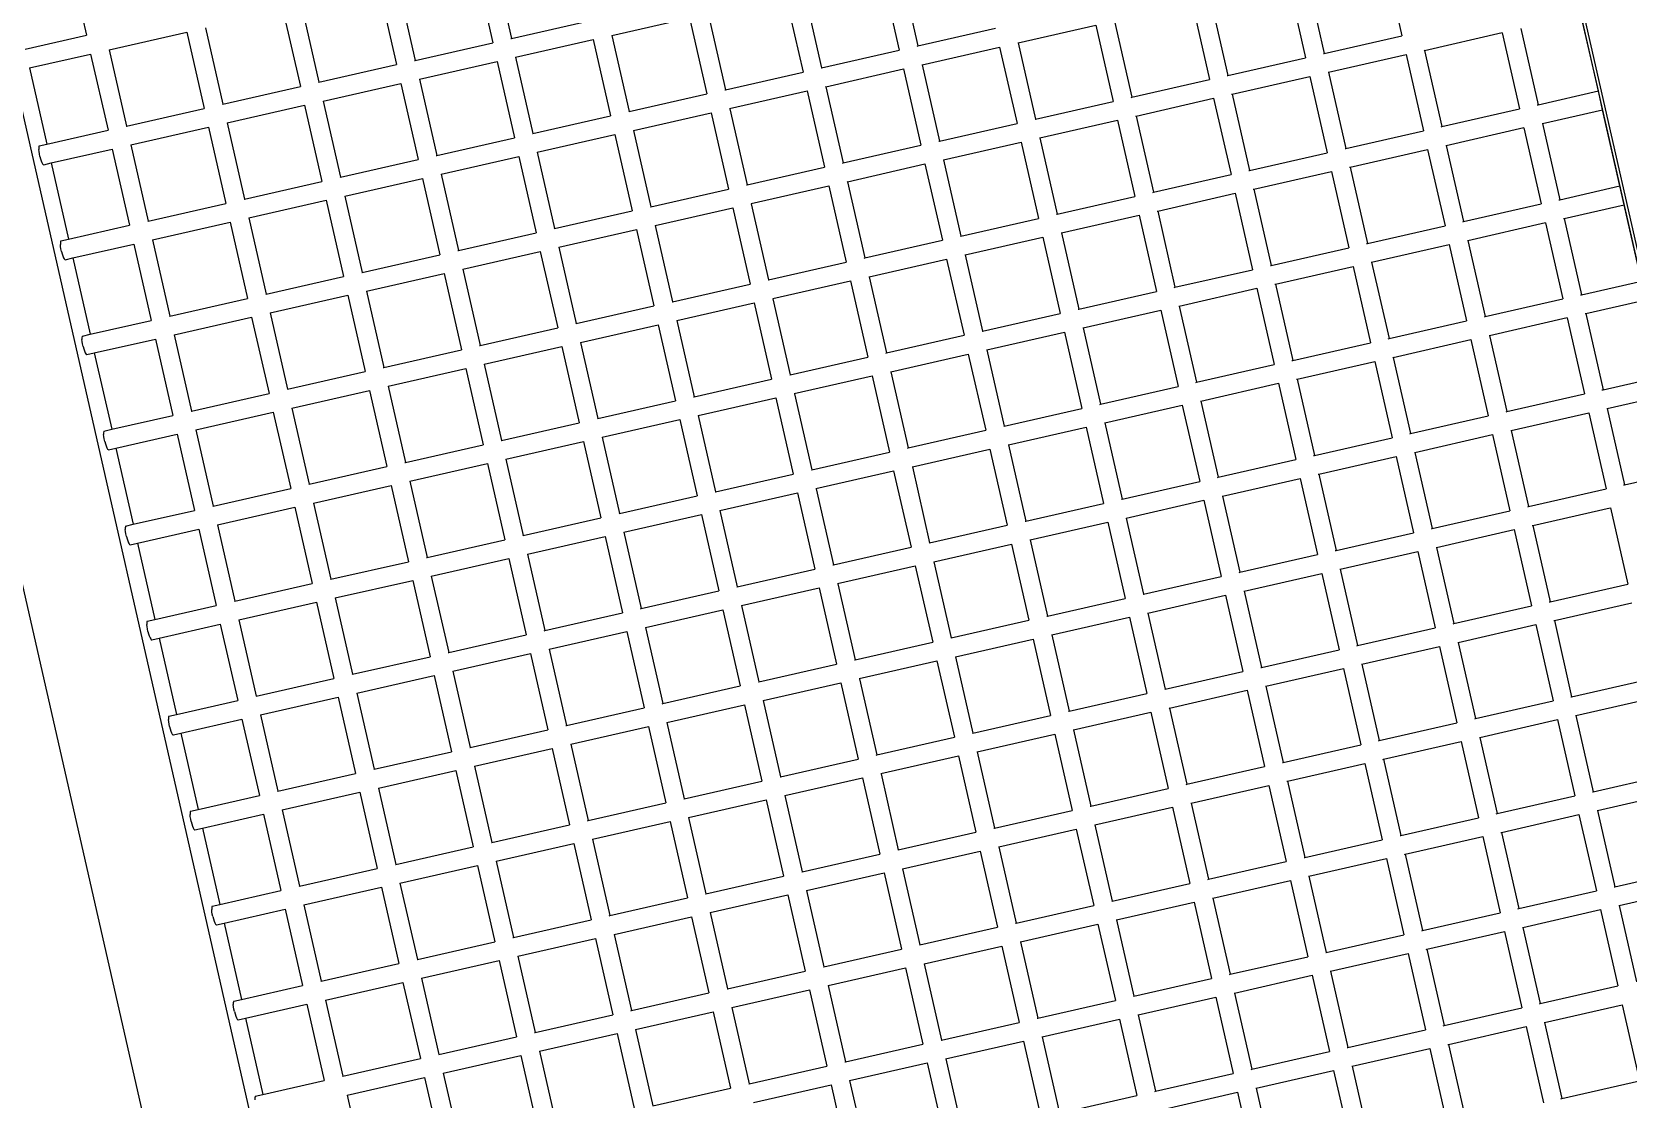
# Model space of a CAD drawing. Header units: inches. Extents: x -1841 to -80, y -100 to 1021.
# Drawn here: x -657.679 to -656.95, y 501.093 to 501.58 of the extents above; entities that cross this region are included whole.
import ezdxf

# ---------------------------------------------------------------- set-up
doc = ezdxf.new("R2010")
doc.units = ezdxf.units.IN
doc.header["$MEASUREMENT"] = 0
doc.layers.add('Edges', color=7, linetype='Continuous')

# ---------------------------------------------------------------- blocks, each defined once
blk = doc.blocks.new('infrared patio heater fr')
at = {"layer": 'Edges'}
for p, q in [((-40, 6.998), (40, 6.998)), ((38, 6.971), (-38, 6.971)), ((-11.767, 6.971), (-12.581, 6.971)), ((-11.767, 6.329), (-11.767, 6.971)), ((-11.567, 6.971), (-11.767, 6.971)), ((-11.566, 6.329), (-11.567, 6.971)), ((-10.754, 6.971), (-11.567, 6.971)), ((-10.754, 6.329), (-10.754, 6.971)), ((-10.554, 6.971), (-10.754, 6.971)), ((-10.553, 6.329), (-10.554, 6.971)), ((-9.74, 6.971), (-10.554, 6.971)), ((-9.74, 6.329), (-9.74, 6.971)), ((-9.539, 6.329), (-9.541, 6.971)), ((-8.727, 6.329), (-8.727, 6.971)), ((-8.526, 6.329), (-8.527, 6.971)), ((-7.714, 6.329), (-7.714, 6.971)), ((-12.579, 6.329), (-11.767, 6.329)), ((-11.767, 6.318), (-11.767, 6.329)), ((-11.567, 6.325), (-11.566, 6.329)), ((-11.566, 6.329), (-10.754, 6.329)), ((-10.754, 6.318), (-10.754, 6.329)), ((-10.554, 6.325), (-10.553, 6.329)), ((-10.553, 6.329), (-9.74, 6.329)), ((-9.74, 6.318), (-9.74, 6.329)), ((-9.541, 6.325), (-9.539, 6.329)), ((-9.539, 6.329), (-8.727, 6.329)), ((-8.727, 6.318), (-8.727, 6.329)), ((-8.527, 6.325), (-8.526, 6.329)), ((-8.526, 6.329), (-7.714, 6.329)), ((-7.714, 6.318), (-7.714, 6.329)), ((-12.579, 5.303), (-12.581, 6.131)), ((-12.578, 6.131), (-11.767, 6.131)), ((-11.767, 5.303), (-11.767, 6.131)), ((-11.566, 5.303), (-11.567, 6.131)), ((-11.565, 6.131), (-10.754, 6.131)), ((-10.754, 5.303), (-10.754, 6.131)), ((-10.553, 5.303), (-10.554, 6.131)), ((-10.551, 6.131), (-9.74, 6.131)), ((-9.74, 5.303), (-9.74, 6.131)), ((-9.539, 5.303), (-9.541, 6.131)), ((-9.538, 6.131), (-8.727, 6.131)), ((-8.727, 5.303), (-8.727, 6.131)), ((-8.526, 5.303), (-8.527, 6.131)), ((-8.525, 6.131), (-7.714, 6.131)), ((-7.714, 5.303), (-7.714, 6.131)), ((-7.513, 5.303), (-7.514, 6.131)), ((-7.511, 6.131), (-6.7, 6.131)), ((-6.7, 5.303), (-6.7, 6.131)), ((-6.499, 5.303), (-6.501, 6.131)), ((-5.687, 5.303), (-5.687, 6.131)), ((-5.486, 5.303), (-5.487, 6.131)), ((-4.674, 5.303), (-4.674, 6.131)), ((-4.473, 5.303), (-4.474, 6.131)), ((-3.66, 5.303), (-3.66, 6.131)), ((-3.459, 5.303), (-3.461, 6.131)), ((-12.581, 5.299), (-12.579, 5.303)), ((-12.579, 5.303), (-11.767, 5.303)), ((-11.767, 5.293), (-11.767, 5.303)), ((-11.567, 5.299), (-11.566, 5.303)), ((-11.566, 5.303), (-10.754, 5.303)), ((-10.754, 5.295), (-10.754, 5.303)), ((-10.554, 5.299), (-10.553, 5.303)), ((-10.553, 5.303), (-9.74, 5.303)), ((-9.74, 5.295), (-9.74, 5.303)), ((-9.541, 5.299), (-9.539, 5.303)), ((-9.539, 5.303), (-8.727, 5.303)), ((-8.727, 5.295), (-8.727, 5.303)), ((-8.527, 5.299), (-8.526, 5.303)), ((-8.526, 5.303), (-7.714, 5.303)), ((-7.714, 5.295), (-7.714, 5.303)), ((-7.514, 5.299), (-7.513, 5.303)), ((-7.513, 5.303), (-6.7, 5.303)), ((-6.7, 5.295), (-6.7, 5.303)), ((-6.501, 5.299), (-6.499, 5.303)), ((-6.499, 5.303), (-5.687, 5.303)), ((-5.687, 5.295), (-5.687, 5.303)), ((-5.487, 5.299), (-5.486, 5.303)), ((-5.486, 5.303), (-4.674, 5.303)), ((-4.674, 5.295), (-4.674, 5.303)), ((-4.474, 5.299), (-4.473, 5.303)), ((-4.473, 5.303), (-3.66, 5.303)), ((-3.66, 5.295), (-3.66, 5.303)), ((-3.461, 5.299), (-3.459, 5.303)), ((-3.459, 5.303), (-2.647, 5.303)), ((-13.594, 5.105), (-12.78, 5.105)), ((-12.78, 4.277), (-12.78, 5.105)), ((-12.581, 5.105), (-11.767, 5.105)), ((-12.579, 4.277), (-12.581, 5.105)), ((-11.767, 4.277), (-11.767, 5.105)), ((-11.567, 5.105), (-10.754, 5.105)), ((-11.566, 4.277), (-11.567, 5.105)), ((-10.754, 4.277), (-10.754, 5.105)), ((-10.554, 5.105), (-9.74, 5.105)), ((-10.553, 4.277), (-10.554, 5.105)), ((-9.74, 4.277), (-9.74, 5.105)), ((-9.541, 5.105), (-8.727, 5.105)), ((-9.539, 4.277), (-9.541, 5.105)), ((-8.727, 4.277), (-8.727, 5.105)), ((-8.528, 5.105), (-7.714, 5.105)), ((-8.526, 4.277), (-8.528, 5.105)), ((-7.714, 4.277), (-7.714, 5.105)), ((-7.515, 5.105), (-6.7, 5.105)), ((-7.513, 4.277), (-7.515, 5.105)), ((-6.7, 4.277), (-6.7, 5.105)), ((-6.502, 5.105), (-5.687, 5.105)), ((-6.499, 4.277), (-6.502, 5.105)), ((-5.687, 4.277), (-5.687, 5.105)), ((-5.488, 5.105), (-4.674, 5.105)), ((-5.486, 4.277), (-5.488, 5.105)), ((-4.674, 4.277), (-4.674, 5.105)), ((-4.474, 5.105), (-3.66, 5.105)), ((-4.473, 4.277), (-4.474, 5.105)), ((-3.66, 4.277), (-3.66, 5.105)), ((-3.461, 5.105), (-2.647, 5.105)), ((-3.459, 4.277), (-3.461, 5.105)), ((-2.647, 4.277), (-2.647, 5.105)), ((-2.447, 5.105), (-1.634, 5.105)), ((-2.446, 4.277), (-2.447, 5.105)), ((-1.634, 4.277), (-1.634, 5.105)), ((-13.593, 4.277), (-12.78, 4.277)), ((-12.78, 4.269), (-12.78, 4.277)), ((-12.581, 4.273), (-12.579, 4.277)), ((-12.579, 4.277), (-11.767, 4.277)), ((-11.767, 4.269), (-11.767, 4.277)), ((-11.567, 4.273), (-11.566, 4.277)), ((-11.566, 4.277), (-10.754, 4.277)), ((-10.754, 4.267), (-10.754, 4.277)), ((-10.554, 4.273), (-10.553, 4.277)), ((-10.553, 4.277), (-9.74, 4.277)), ((-9.74, 4.269), (-9.74, 4.277)), ((-9.541, 4.273), (-9.539, 4.277)), ((-9.539, 4.277), (-8.727, 4.277)), ((-8.727, 4.267), (-8.727, 4.277)), ((-8.527, 4.273), (-8.526, 4.277)), ((-8.526, 4.277), (-7.714, 4.277)), ((-7.714, 4.269), (-7.714, 4.277)), ((-7.514, 4.273), (-7.513, 4.277)), ((-7.513, 4.277), (-6.7, 4.277)), ((-6.7, 4.269), (-6.7, 4.277)), ((-6.501, 4.273), (-6.499, 4.277)), ((-6.499, 4.277), (-5.687, 4.277)), ((-5.687, 4.269), (-5.687, 4.277)), ((-5.487, 4.273), (-5.486, 4.277)), ((-5.486, 4.277), (-4.674, 4.277)), ((-4.674, 4.269), (-4.674, 4.277)), ((-4.474, 4.273), (-4.473, 4.277)), ((-4.473, 4.277), (-3.66, 4.277)), ((-3.66, 4.269), (-3.66, 4.277)), ((-3.461, 4.273), (-3.459, 4.277)), ((-3.459, 4.277), (-2.647, 4.277)), ((-2.647, 4.269), (-2.647, 4.277)), ((-2.447, 4.273), (-2.446, 4.277)), ((-2.446, 4.277), (-1.634, 4.277)), ((-1.634, 4.267), (-1.634, 4.277)), ((-13.594, 4.079), (-12.78, 4.079)), ((-12.78, 3.251), (-12.78, 4.079)), ((-12.581, 4.079), (-11.767, 4.079)), ((-12.58, 3.251), (-12.581, 4.079)), ((-11.767, 3.251), (-11.767, 4.079)), ((-11.567, 4.079), (-10.754, 4.079)), ((-11.566, 3.251), (-11.567, 4.079)), ((-10.754, 3.251), (-10.754, 4.079)), ((-10.554, 4.079), (-9.74, 4.079)), ((-10.553, 3.251), (-10.554, 4.079)), ((-9.74, 3.251), (-9.74, 4.079)), ((-9.541, 4.079), (-8.727, 4.079)), ((-9.54, 3.251), (-9.541, 4.079)), ((-8.727, 3.251), (-8.727, 4.079)), ((-8.527, 4.079), (-7.714, 4.079)), ((-8.526, 3.251), (-8.527, 4.079)), ((-7.714, 3.251), (-7.714, 4.079)), ((-7.514, 4.079), (-6.7, 4.079)), ((-7.513, 3.251), (-7.514, 4.079)), ((-6.7, 3.251), (-6.7, 4.079)), ((-6.501, 4.079), (-5.687, 4.079)), ((-6.5, 3.251), (-6.501, 4.079)), ((-5.687, 3.251), (-5.687, 4.079)), ((-5.487, 4.079), (-4.674, 4.079)), ((-5.486, 3.251), (-5.487, 4.079)), ((-4.674, 3.251), (-4.674, 4.079)), ((-4.474, 4.079), (-3.66, 4.079)), ((-4.473, 3.251), (-4.474, 4.079)), ((-3.66, 3.251), (-3.66, 4.079)), ((-3.461, 4.079), (-2.647, 4.079)), ((-3.46, 3.251), (-3.461, 4.079)), ((-2.647, 3.251), (-2.647, 4.079)), ((-2.447, 4.079), (-1.634, 4.079)), ((-2.446, 3.251), (-2.447, 4.079)), ((-13.593, 3.251), (-12.78, 3.251)), ((-12.78, 3.242), (-12.78, 3.251)), ((-12.581, 3.245), (-12.58, 3.251)), ((-12.58, 3.251), (-11.767, 3.251)), ((-11.767, 3.242), (-11.767, 3.251)), ((-11.567, 3.245), (-11.566, 3.251)), ((-11.566, 3.251), (-10.754, 3.251)), ((-10.754, 3.242), (-10.754, 3.251)), ((-10.554, 3.245), (-10.553, 3.251)), ((-10.553, 3.251), (-9.74, 3.251)), ((-9.74, 3.242), (-9.74, 3.251)), ((-9.541, 3.245), (-9.54, 3.251)), ((-9.54, 3.251), (-8.727, 3.251)), ((-8.727, 3.242), (-8.727, 3.251)), ((-8.527, 3.245), (-8.526, 3.251)), ((-8.526, 3.251), (-7.714, 3.251)), ((-7.714, 3.242), (-7.714, 3.251)), ((-7.514, 3.245), (-7.513, 3.251)), ((-7.513, 3.251), (-6.7, 3.251)), ((-6.7, 3.242), (-6.7, 3.251)), ((-6.501, 3.245), (-6.5, 3.251)), ((-6.5, 3.251), (-5.687, 3.251)), ((-5.687, 3.242), (-5.687, 3.251)), ((-5.487, 3.245), (-5.486, 3.251)), ((-5.486, 3.251), (-4.674, 3.251)), ((-4.674, 3.242), (-4.674, 3.251)), ((-4.474, 3.245), (-4.473, 3.251)), ((-4.473, 3.251), (-3.66, 3.251)), ((-3.66, 3.242), (-3.66, 3.251)), ((-3.461, 3.245), (-3.46, 3.251)), ((-3.46, 3.251), (-2.647, 3.251)), ((-2.647, 3.242), (-2.647, 3.251)), ((-2.447, 3.245), (-2.446, 3.251)), ((-2.446, 3.251), (-1.634, 3.251)), ((-13.594, 3.053), (-12.78, 3.053)), ((-12.78, 2.225), (-12.78, 3.053)), ((-12.581, 3.053), (-11.767, 3.053)), ((-12.58, 2.225), (-12.581, 3.053)), ((-11.767, 2.225), (-11.767, 3.053)), ((-11.567, 3.053), (-10.752, 3.053)), ((-11.566, 2.225), (-11.567, 3.053)), ((-10.754, 2.225), (-10.752, 3.053)), ((-10.554, 3.053), (-9.74, 3.053)), ((-10.553, 2.225), (-10.554, 3.053)), ((-9.74, 2.225), (-9.74, 3.053)), ((-9.541, 3.053), (-8.727, 3.053)), ((-9.54, 2.225), (-9.541, 3.053)), ((-8.727, 2.225), (-8.727, 3.053)), ((-8.527, 3.053), (-7.714, 3.053)), ((-8.526, 2.225), (-8.527, 3.053)), ((-7.714, 2.225), (-7.714, 3.053)), ((-7.514, 3.053), (-6.7, 3.053)), ((-7.513, 2.225), (-7.514, 3.053)), ((-6.7, 2.225), (-6.7, 3.053)), ((-6.501, 3.053), (-5.687, 3.053)), ((-6.5, 2.225), (-6.501, 3.053)), ((-5.687, 2.225), (-5.687, 3.053)), ((-5.487, 3.053), (-4.674, 3.053)), ((-5.486, 2.225), (-5.487, 3.053)), ((-4.674, 2.225), (-4.674, 3.053)), ((-4.474, 3.053), (-3.66, 3.053)), ((-4.473, 2.225), (-4.474, 3.053)), ((-3.66, 2.225), (-3.66, 3.053)), ((-3.461, 3.053), (-2.647, 3.053)), ((-3.46, 2.225), (-3.461, 3.053)), ((-2.647, 2.225), (-2.647, 3.053)), ((-2.447, 3.053), (-1.634, 3.053)), ((-2.446, 2.225), (-2.447, 3.053)), ((-13.593, 2.225), (-12.78, 2.225)), ((-12.78, 2.218), (-12.78, 2.225)), ((-12.581, 2.221), (-12.58, 2.225)), ((-12.58, 2.225), (-11.767, 2.225)), ((-11.767, 2.218), (-11.767, 2.225)), ((-11.567, 2.221), (-11.566, 2.225)), ((-11.566, 2.225), (-10.754, 2.225)), ((-10.754, 2.217), (-10.754, 2.225)), ((-10.554, 2.221), (-10.553, 2.225)), ((-10.553, 2.225), (-9.74, 2.225)), ((-9.74, 2.217), (-9.74, 2.225)), ((-9.541, 2.221), (-9.54, 2.225)), ((-9.54, 2.225), (-8.727, 2.225)), ((-8.727, 2.217), (-8.727, 2.225)), ((-8.527, 2.221), (-8.526, 2.225)), ((-8.526, 2.225), (-7.714, 2.225)), ((-7.714, 2.217), (-7.714, 2.225)), ((-7.514, 2.221), (-7.513, 2.225)), ((-7.513, 2.225), (-6.7, 2.225)), ((-6.7, 2.218), (-6.7, 2.225)), ((-6.501, 2.221), (-6.5, 2.225)), ((-6.5, 2.225), (-5.687, 2.225)), ((-5.687, 2.218), (-5.687, 2.225)), ((-5.487, 2.221), (-5.486, 2.225)), ((-5.486, 2.225), (-4.674, 2.225)), ((-4.674, 2.218), (-4.674, 2.225)), ((-4.474, 2.221), (-4.473, 2.225)), ((-4.473, 2.225), (-3.66, 2.225)), ((-3.66, 2.218), (-3.66, 2.225)), ((-3.461, 2.221), (-3.46, 2.225)), ((-3.46, 2.225), (-2.647, 2.225)), ((-2.647, 2.218), (-2.647, 2.225)), ((-2.447, 2.221), (-2.446, 2.225)), ((-2.446, 2.225), (-1.634, 2.225)), ((-13.594, 2.027), (-12.78, 2.027)), ((-13.593, 1.199), (-13.594, 2.027)), ((-12.78, 1.199), (-12.78, 2.027)), ((-12.581, 2.027), (-11.767, 2.027)), ((-12.58, 1.199), (-12.581, 2.027)), ((-11.767, 1.199), (-11.767, 2.027)), ((-11.567, 2.027), (-10.752, 2.027)), ((-11.566, 1.199), (-11.567, 2.027)), ((-10.754, 1.199), (-10.752, 2.027)), ((-10.554, 2.027), (-9.74, 2.027)), ((-10.553, 1.199), (-10.554, 2.027)), ((-9.74, 1.199), (-9.74, 2.027)), ((-9.541, 2.027), (-8.727, 2.027)), ((-9.54, 1.199), (-9.541, 2.027)), ((-8.727, 1.199), (-8.727, 2.027)), ((-8.527, 2.027), (-7.714, 2.027)), ((-8.526, 1.199), (-8.527, 2.027)), ((-7.714, 1.199), (-7.714, 2.027)), ((-7.514, 2.027), (-6.7, 2.027)), ((-7.513, 1.199), (-7.514, 2.027)), ((-6.7, 1.199), (-6.7, 2.027)), ((-6.501, 2.027), (-5.687, 2.027)), ((-6.5, 1.199), (-6.501, 2.027)), ((-5.687, 1.199), (-5.687, 2.027)), ((-5.487, 2.027), (-4.674, 2.027)), ((-5.486, 1.199), (-5.487, 2.027)), ((-4.674, 1.199), (-4.674, 2.027)), ((-4.474, 2.027), (-3.66, 2.027)), ((-4.473, 1.199), (-4.474, 2.027)), ((-3.66, 1.199), (-3.66, 2.027)), ((-3.461, 2.027), (-2.647, 2.027)), ((-3.46, 1.199), (-3.461, 2.027)), ((-2.647, 1.199), (-2.647, 2.027)), ((-2.447, 2.027), (-1.634, 2.027)), ((-2.446, 1.199), (-2.447, 2.027)), ((-13.594, 1.196), (-13.593, 1.199)), ((-13.593, 1.199), (-12.78, 1.199)), ((-12.78, 1.193), (-12.78, 1.199)), ((-12.581, 1.196), (-12.58, 1.199)), ((-12.58, 1.199), (-11.767, 1.199)), ((-11.767, 1.193), (-11.767, 1.199)), ((-11.567, 1.196), (-11.566, 1.199)), ((-11.566, 1.199), (-10.754, 1.199)), ((-10.754, 1.193), (-10.754, 1.199)), ((-10.554, 1.196), (-10.553, 1.199)), ((-10.553, 1.199), (-9.74, 1.199)), ((-9.74, 1.193), (-9.74, 1.199)), ((-9.541, 1.196), (-9.54, 1.199)), ((-9.54, 1.199), (-8.727, 1.199)), ((-8.727, 1.193), (-8.727, 1.199)), ((-8.527, 1.196), (-8.526, 1.199)), ((-8.526, 1.199), (-7.714, 1.199)), ((-7.714, 1.193), (-7.714, 1.199)), ((-7.514, 1.196), (-7.513, 1.199)), ((-7.513, 1.199), (-6.7, 1.199)), ((-6.7, 1.193), (-6.7, 1.199)), ((-6.501, 1.196), (-6.5, 1.199)), ((-6.5, 1.199), (-5.687, 1.199)), ((-5.687, 1.193), (-5.687, 1.199)), ((-5.487, 1.196), (-5.486, 1.199)), ((-5.486, 1.199), (-4.674, 1.199)), ((-4.674, 1.193), (-4.674, 1.199)), ((-4.474, 1.196), (-4.473, 1.199)), ((-4.473, 1.199), (-3.66, 1.199)), ((-3.66, 1.193), (-3.66, 1.199)), ((-3.461, 1.196), (-3.46, 1.199)), ((-3.46, 1.199), (-2.647, 1.199)), ((-2.647, 1.193), (-2.647, 1.199)), ((-2.447, 1.196), (-2.446, 1.199)), ((-2.446, 1.199), (-1.634, 1.199)), ((-13.794, 0.173), (-13.794, 1.001)), ((-13.594, 1.001), (-12.78, 1.001)), ((-13.593, 0.173), (-13.594, 1.001)), ((-12.78, 0.173), (-12.78, 1.001)), ((-12.581, 1.001), (-11.767, 1.001)), ((-12.58, 0.173), (-12.581, 1.001)), ((-11.767, 0.173), (-11.767, 1.001)), ((-11.567, 1.001), (-10.754, 1.001)), ((-11.566, 0.173), (-11.567, 1.001)), ((-10.754, 0.173), (-10.754, 1.001)), ((-10.554, 1.001), (-9.74, 1.001)), ((-10.553, 0.173), (-10.554, 1.001)), ((-9.74, 0.173), (-9.74, 1.001)), ((-9.541, 1.001), (-8.727, 1.001)), ((-9.54, 0.173), (-9.541, 1.001)), ((-8.727, 0.173), (-8.727, 1.001)), ((-8.527, 1.001), (-7.714, 1.001)), ((-8.526, 0.173), (-8.527, 1.001)), ((-7.714, 0.173), (-7.714, 1.001)), ((-7.514, 1.001), (-6.7, 1.001)), ((-7.513, 0.173), (-7.514, 1.001)), ((-6.7, 0.173), (-6.7, 1.001)), ((-6.501, 1.001), (-5.687, 1.001)), ((-6.5, 0.173), (-6.501, 1.001)), ((-5.687, 0.173), (-5.687, 1.001)), ((-5.487, 1.001), (-4.674, 1.001)), ((-5.486, 0.173), (-5.487, 1.001)), ((-4.674, 0.173), (-4.674, 1.001)), ((-4.474, 1.001), (-3.66, 1.001)), ((-4.473, 0.173), (-4.474, 1.001)), ((-3.66, 0.173), (-3.66, 1.001)), ((-3.461, 1.001), (-2.647, 1.001)), ((-3.46, 0.173), (-3.461, 1.001)), ((-2.647, 0.173), (-2.647, 1.001)), ((-2.447, 1.001), (-1.634, 1.001)), ((-2.446, 0.173), (-2.447, 1.001)), ((-14.606, 0.173), (-13.794, 0.173)), ((-13.794, 0.167), (-13.794, 0.173)), ((-13.594, 0.17), (-13.593, 0.173)), ((-13.593, 0.173), (-12.78, 0.173)), ((-12.78, 0.167), (-12.78, 0.173)), ((-12.581, 0.17), (-12.58, 0.173)), ((-12.58, 0.173), (-11.767, 0.173)), ((-11.767, 0.167), (-11.767, 0.173)), ((-11.567, 0.17), (-11.566, 0.173)), ((-11.566, 0.173), (-10.754, 0.173)), ((-10.754, 0.167), (-10.754, 0.173)), ((-10.554, 0.17), (-10.553, 0.173)), ((-10.553, 0.173), (-9.74, 0.173)), ((-9.74, 0.167), (-9.74, 0.173)), ((-9.541, 0.17), (-9.54, 0.173)), ((-9.54, 0.173), (-8.727, 0.173)), ((-8.727, 0.167), (-8.727, 0.173)), ((-8.527, 0.17), (-8.526, 0.173)), ((-8.526, 0.173), (-7.714, 0.173)), ((-7.714, 0.167), (-7.714, 0.173)), ((-7.514, 0.17), (-7.513, 0.173)), ((-7.513, 0.173), (-6.7, 0.173)), ((-6.7, 0.167), (-6.7, 0.173)), ((-6.501, 0.17), (-6.5, 0.173)), ((-6.5, 0.173), (-5.687, 0.173)), ((-5.687, 0.167), (-5.687, 0.173)), ((-5.487, 0.17), (-5.486, 0.173)), ((-5.486, 0.173), (-4.674, 0.173)), ((-4.674, 0.167), (-4.674, 0.173)), ((-4.474, 0.17), (-4.473, 0.173)), ((-4.473, 0.173), (-3.66, 0.173)), ((-3.66, 0.167), (-3.66, 0.173)), ((-3.461, 0.17), (-3.46, 0.173)), ((-3.46, 0.173), (-2.647, 0.173)), ((-2.647, 0.167), (-2.647, 0.173)), ((-14.607, -0.026), (-13.794, -0.025)), ((-13.794, -0.853), (-13.794, -0.025)), ((-13.594, -0.026), (-12.78, -0.025)), ((-13.592, -0.853), (-13.594, -0.026)), ((-12.78, -0.853), (-12.78, -0.025)), ((-12.581, -0.026), (-11.767, -0.025)), ((-12.579, -0.853), (-12.581, -0.026)), ((-11.767, -0.853), (-11.767, -0.025)), ((-11.567, -0.026), (-10.754, -0.025)), ((-11.566, -0.853), (-11.567, -0.026)), ((-10.754, -0.853), (-10.754, -0.025)), ((-10.554, -0.026), (-9.74, -0.025)), ((-10.552, -0.853), (-10.554, -0.026)), ((-9.74, -0.853), (-9.74, -0.025)), ((-9.541, -0.026), (-8.727, -0.025)), ((-9.539, -0.853), (-9.541, -0.026)), ((-8.727, -0.853), (-8.727, -0.025)), ((-8.527, -0.026), (-7.714, -0.025)), ((-8.526, -0.853), (-8.527, -0.026)), ((-7.714, -0.853), (-7.714, -0.025)), ((-7.514, -0.026), (-6.7, -0.025)), ((-7.512, -0.853), (-7.514, -0.026)), ((-6.7, -0.853), (-6.7, -0.025)), ((-6.501, -0.026), (-5.687, -0.025)), ((-6.499, -0.853), (-6.501, -0.026)), ((-5.687, -0.853), (-5.687, -0.025)), ((-5.487, -0.026), (-4.674, -0.025)), ((-5.486, -0.853), (-5.487, -0.026)), ((-4.674, -0.853), (-4.674, -0.025)), ((-4.474, -0.026), (-3.66, -0.025)), ((-4.472, -0.853), (-4.474, -0.026)), ((-3.66, -0.853), (-3.66, -0.025)), ((-3.461, -0.026), (-2.647, -0.025)), ((-3.459, -0.853), (-3.461, -0.026)), ((-2.647, -0.853), (-2.647, -0.025)), ((-14.606, -0.853), (-13.794, -0.853)), ((-13.794, -0.859), (-13.794, -0.853)), ((-13.594, -0.855), (-13.592, -0.853)), ((-13.592, -0.853), (-12.78, -0.853)), ((-12.78, -0.859), (-12.78, -0.853)), ((-12.581, -0.855), (-12.579, -0.853)), ((-12.579, -0.853), (-11.767, -0.853)), ((-11.767, -0.859), (-11.767, -0.853)), ((-11.567, -0.855), (-11.566, -0.853)), ((-11.566, -0.853), (-10.754, -0.853)), ((-10.754, -0.859), (-10.754, -0.853)), ((-10.554, -0.855), (-10.552, -0.853)), ((-10.552, -0.853), (-9.74, -0.853)), ((-9.74, -0.859), (-9.74, -0.853)), ((-9.541, -0.855), (-9.539, -0.853)), ((-9.539, -0.853), (-8.727, -0.853)), ((-8.727, -0.859), (-8.727, -0.853)), ((-8.527, -0.855), (-8.526, -0.853)), ((-8.526, -0.853), (-7.714, -0.853)), ((-7.714, -0.859), (-7.714, -0.853)), ((-7.514, -0.855), (-7.512, -0.853)), ((-7.512, -0.853), (-6.7, -0.853)), ((-6.7, -0.859), (-6.7, -0.853)), ((-6.501, -0.855), (-6.499, -0.853)), ((-6.499, -0.853), (-5.687, -0.853)), ((-5.687, -0.859), (-5.687, -0.853)), ((-5.487, -0.855), (-5.486, -0.853)), ((-5.486, -0.853), (-4.674, -0.853)), ((-4.674, -0.859), (-4.674, -0.853)), ((-4.474, -0.855), (-4.472, -0.853)), ((-4.472, -0.853), (-3.66, -0.853)), ((-3.66, -0.859), (-3.66, -0.853)), ((-3.461, -0.855), (-3.459, -0.853)), ((-3.459, -0.853), (-2.647, -0.853)), ((-14.607, -1.052), (-13.794, -1.051)), ((-13.794, -1.879), (-13.794, -1.051)), ((-13.594, -1.052), (-12.78, -1.051)), ((-13.594, -1.881), (-13.594, -1.052)), ((-12.78, -1.879), (-12.78, -1.051)), ((-12.581, -1.052), (-11.767, -1.051)), ((-12.581, -1.881), (-12.581, -1.052)), ((-11.767, -1.879), (-11.767, -1.051)), ((-11.567, -1.052), (-10.754, -1.051)), ((-11.567, -1.881), (-11.567, -1.052)), ((-10.754, -1.879), (-10.754, -1.051)), ((-10.554, -1.052), (-9.74, -1.051)), ((-10.554, -1.881), (-10.554, -1.052)), ((-9.74, -1.879), (-9.74, -1.051)), ((-9.541, -1.052), (-8.727, -1.051)), ((-9.541, -1.881), (-9.541, -1.052)), ((-8.727, -1.879), (-8.727, -1.051)), ((-8.527, -1.052), (-7.714, -1.051)), ((-8.527, -1.881), (-8.527, -1.052)), ((-7.714, -1.879), (-7.714, -1.051)), ((-7.514, -1.052), (-6.7, -1.051)), ((-7.514, -1.881), (-7.514, -1.052)), ((-6.7, -1.879), (-6.7, -1.051)), ((-6.501, -1.052), (-5.687, -1.051)), ((-6.501, -1.881), (-6.501, -1.052)), ((-5.687, -1.879), (-5.687, -1.051)), ((-5.487, -1.052), (-4.674, -1.051)), ((-5.487, -1.881), (-5.487, -1.052)), ((-4.674, -1.879), (-4.674, -1.051)), ((-4.474, -1.052), (-3.66, -1.051)), ((-4.474, -1.881), (-4.474, -1.052)), ((-3.66, -1.879), (-3.66, -1.051)), ((-3.461, -1.052), (-2.647, -1.051)), ((-3.461, -1.881), (-3.461, -1.052)), ((-14.605, -1.879), (-13.794, -1.879)), ((-13.794, -1.884), (-13.794, -1.879)), ((-13.591, -1.879), (-12.78, -1.879)), ((-12.78, -1.884), (-12.78, -1.879)), ((-12.578, -1.879), (-11.767, -1.879)), ((-11.767, -1.884), (-11.767, -1.879)), ((-11.565, -1.879), (-10.754, -1.879)), ((-10.754, -1.884), (-10.754, -1.879)), ((-10.551, -1.879), (-9.74, -1.879)), ((-9.74, -1.884), (-9.74, -1.879)), ((-9.538, -1.879), (-8.727, -1.879)), ((-8.727, -1.884), (-8.727, -1.879)), ((-8.525, -1.879), (-7.714, -1.879)), ((-7.714, -1.884), (-7.714, -1.879)), ((-7.511, -1.879), (-6.7, -1.879)), ((-6.7, -1.884), (-6.7, -1.879)), ((-6.498, -1.879), (-5.687, -1.879)), ((-5.687, -1.884), (-5.687, -1.879)), ((-5.485, -1.879), (-4.674, -1.879)), ((-4.674, -1.884), (-4.674, -1.879)), ((-4.471, -1.879), (-3.66, -1.879)), ((-3.66, -1.884), (-3.66, -1.879)), ((-3.458, -1.879), (-2.647, -1.879)), ((-14.607, -2.905), (-14.607, -2.077)), ((-14.607, -2.077), (-13.794, -2.077)), ((-13.794, -2.905), (-13.794, -2.077)), ((-13.594, -2.905), (-13.594, -2.077)), ((-13.594, -2.077), (-12.78, -2.077)), ((-12.78, -2.905), (-12.78, -2.077)), ((-12.581, -2.905), (-12.581, -2.077)), ((-12.581, -2.077), (-11.767, -2.077)), ((-11.767, -2.905), (-11.767, -2.077)), ((-11.567, -2.905), (-11.567, -2.077)), ((-11.567, -2.077), (-10.754, -2.077)), ((-10.754, -2.905), (-10.754, -2.077)), ((-10.554, -2.905), (-10.554, -2.077)), ((-10.554, -2.077), (-9.74, -2.077)), ((-9.74, -2.905), (-9.74, -2.077)), ((-9.541, -2.905), (-9.541, -2.077)), ((-9.541, -2.077), (-8.727, -2.077)), ((-8.727, -2.905), (-8.727, -2.077)), ((-8.527, -2.905), (-8.527, -2.077)), ((-8.527, -2.077), (-7.714, -2.077)), ((-7.714, -2.905), (-7.714, -2.077)), ((-7.514, -2.905), (-7.514, -2.077)), ((-7.514, -2.077), (-6.7, -2.077)), ((-6.7, -2.905), (-6.7, -2.077)), ((-6.501, -2.905), (-6.501, -2.077)), ((-6.501, -2.077), (-5.687, -2.077)), ((-5.687, -2.905), (-5.687, -2.077)), ((-5.487, -2.905), (-5.487, -2.077)), ((-5.487, -2.077), (-4.674, -2.077)), ((-4.674, -2.905), (-4.674, -2.077)), ((-4.474, -2.905), (-4.474, -2.077)), ((-4.474, -2.077), (-3.66, -2.077)), ((-3.66, -2.905), (-3.66, -2.077)), ((-3.461, -2.905), (-3.461, -2.077)), ((-3.461, -2.077), (-2.647, -2.077)), ((-14.607, -2.905), (-13.794, -2.905)), ((-13.794, -2.909), (-13.794, -2.905)), ((-13.594, -2.905), (-12.78, -2.905)), ((-12.78, -2.909), (-12.78, -2.905)), ((-12.581, -2.905), (-11.767, -2.905)), ((-11.767, -2.909), (-11.767, -2.905)), ((-11.567, -2.905), (-10.754, -2.905)), ((-10.754, -2.909), (-10.754, -2.905)), ((-10.554, -2.905), (-9.74, -2.905)), ((-9.74, -2.909), (-9.74, -2.905)), ((-9.541, -2.905), (-8.727, -2.905)), ((-8.727, -2.909), (-8.727, -2.905)), ((-8.527, -2.905), (-7.714, -2.905)), ((-7.714, -2.909), (-7.714, -2.905)), ((-7.514, -2.905), (-6.7, -2.905)), ((-6.7, -2.909), (-6.7, -2.905)), ((-6.501, -2.905), (-5.687, -2.905)), ((-5.687, -2.909), (-5.687, -2.905)), ((-5.487, -2.905), (-4.674, -2.905)), ((-4.674, -2.909), (-4.674, -2.905)), ((-4.474, -2.905), (-3.66, -2.905)), ((-3.66, -2.909), (-3.66, -2.905)), ((-3.461, -2.905), (-2.647, -2.905)), ((-14.807, -3.931), (-14.807, -3.103)), ((-14.607, -3.931), (-14.607, -3.103)), ((-14.607, -3.103), (-13.794, -3.103)), ((-13.794, -3.931), (-13.794, -3.103)), ((-13.594, -3.931), (-13.594, -3.103)), ((-13.594, -3.103), (-12.78, -3.103)), ((-12.78, -3.931), (-12.78, -3.103)), ((-12.581, -3.931), (-12.581, -3.103)), ((-12.581, -3.103), (-11.767, -3.103)), ((-11.767, -3.931), (-11.767, -3.103)), ((-11.567, -3.931), (-11.567, -3.103)), ((-11.567, -3.103), (-10.754, -3.103)), ((-10.754, -3.931), (-10.754, -3.103)), ((-10.554, -3.931), (-10.554, -3.103)), ((-10.554, -3.103), (-9.74, -3.103)), ((-9.74, -3.931), (-9.74, -3.103)), ((-9.541, -3.931), (-9.541, -3.103)), ((-9.541, -3.103), (-8.727, -3.103)), ((-8.727, -3.931), (-8.727, -3.103)), ((-8.527, -3.931), (-8.527, -3.103)), ((-8.527, -3.103), (-7.714, -3.103)), ((-7.714, -3.931), (-7.714, -3.103)), ((-7.514, -3.931), (-7.514, -3.103)), ((-7.514, -3.103), (-6.7, -3.103)), ((-6.7, -3.931), (-6.7, -3.103)), ((-6.501, -3.931), (-6.501, -3.103)), ((-6.501, -3.103), (-5.687, -3.103)), ((-5.687, -3.931), (-5.687, -3.103)), ((-5.487, -3.931), (-5.487, -3.103)), ((-5.487, -3.103), (-4.674, -3.103)), ((-4.674, -3.931), (-4.674, -3.103)), ((-4.474, -3.931), (-4.474, -3.103)), ((-4.474, -3.103), (-3.66, -3.103)), ((-3.66, -3.931), (-3.66, -3.103)), ((-3.461, -3.931), (-3.461, -3.103)), ((-3.461, -3.103), (-2.647, -3.103)), ((-15.621, -3.931), (-14.807, -3.931)), ((-14.807, -3.936), (-14.807, -3.931)), ((-14.607, -3.931), (-13.794, -3.931)), ((-13.794, -3.936), (-13.794, -3.931)), ((-13.594, -3.931), (-12.78, -3.931)), ((-12.78, -3.936), (-12.78, -3.931)), ((-12.581, -3.931), (-11.767, -3.931)), ((-11.767, -3.936), (-11.767, -3.931)), ((-11.567, -3.931), (-10.754, -3.931)), ((-10.754, -3.936), (-10.754, -3.931)), ((-10.554, -3.931), (-9.74, -3.931)), ((-9.74, -3.936), (-9.74, -3.931)), ((-9.541, -3.931), (-8.727, -3.931)), ((-8.727, -3.936), (-8.727, -3.931)), ((-8.527, -3.931), (-7.714, -3.931)), ((-7.714, -3.936), (-7.714, -3.931)), ((-7.514, -3.931), (-6.7, -3.931)), ((-6.7, -3.936), (-6.7, -3.931)), ((-6.501, -3.931), (-5.687, -3.931)), ((-5.687, -3.936), (-5.687, -3.931)), ((-5.487, -3.931), (-4.674, -3.931)), ((-4.674, -3.936), (-4.674, -3.931)), ((-4.474, -3.931), (-3.66, -3.931)), ((-3.66, -3.936), (-3.66, -3.931)), ((-15.621, -4.129), (-14.807, -4.129)), ((-14.807, -4.957), (-14.807, -4.129)), ((-14.607, -4.957), (-14.607, -4.129)), ((-14.607, -4.129), (-13.794, -4.129)), ((-13.794, -4.957), (-13.794, -4.129)), ((-13.594, -4.957), (-13.594, -4.129)), ((-13.594, -4.129), (-12.78, -4.129)), ((-12.78, -4.957), (-12.78, -4.129)), ((-12.581, -4.957), (-12.581, -4.129)), ((-12.581, -4.129), (-11.767, -4.129)), ((-11.767, -4.957), (-11.767, -4.129)), ((-11.567, -4.957), (-11.567, -4.129)), ((-11.567, -4.129), (-10.754, -4.129)), ((-10.754, -4.957), (-10.754, -4.129)), ((-10.554, -4.957), (-10.554, -4.129)), ((-10.554, -4.129), (-9.74, -4.129)), ((-9.74, -4.957), (-9.74, -4.129)), ((-9.541, -4.957), (-9.541, -4.129)), ((-9.541, -4.129), (-8.727, -4.129)), ((-8.727, -4.957), (-8.727, -4.129)), ((-8.527, -4.957), (-8.527, -4.129)), ((-8.527, -4.129), (-7.714, -4.129)), ((-7.714, -4.957), (-7.714, -4.129)), ((-7.514, -4.957), (-7.514, -4.129)), ((-7.514, -4.129), (-6.7, -4.129)), ((-6.7, -4.957), (-6.7, -4.129)), ((-6.501, -4.957), (-6.501, -4.129)), ((-6.501, -4.129), (-5.687, -4.129)), ((-5.687, -4.957), (-5.687, -4.129)), ((-5.487, -4.957), (-5.487, -4.129)), ((-5.487, -4.129), (-4.674, -4.129)), ((-4.674, -4.957), (-4.674, -4.129)), ((-4.474, -4.957), (-4.474, -4.129)), ((-4.474, -4.129), (-3.66, -4.129)), ((-3.66, -4.957), (-3.66, -4.129)), ((-15.621, -4.957), (-14.807, -4.957)), ((-14.807, -4.963), (-14.807, -4.957)), ((-14.607, -4.957), (-13.794, -4.957)), ((-13.794, -4.963), (-13.794, -4.957)), ((-13.594, -4.957), (-12.78, -4.957)), ((-12.78, -4.963), (-12.78, -4.957)), ((-12.581, -4.957), (-11.767, -4.957)), ((-11.767, -4.963), (-11.767, -4.957)), ((-11.567, -4.957), (-10.754, -4.957)), ((-10.754, -4.963), (-10.754, -4.957)), ((-10.554, -4.957), (-9.74, -4.957)), ((-9.74, -4.963), (-9.74, -4.957)), ((-9.541, -4.957), (-8.727, -4.957)), ((-8.727, -4.963), (-8.727, -4.957)), ((-8.527, -4.957), (-7.714, -4.957)), ((-7.714, -4.963), (-7.714, -4.957)), ((-7.514, -4.957), (-6.7, -4.957)), ((-6.7, -4.963), (-6.7, -4.957)), ((-6.501, -4.957), (-5.687, -4.957)), ((-5.687, -4.963), (-5.687, -4.957)), ((-5.487, -4.957), (-4.674, -4.957)), ((-4.674, -4.963), (-4.674, -4.957)), ((-4.474, -4.957), (-3.66, -4.957)), ((-15.621, -5.155), (-14.807, -5.155)), ((-14.807, -5.983), (-14.807, -5.155)), ((-14.607, -5.983), (-14.607, -5.155)), ((-14.607, -5.155), (-13.794, -5.155)), ((-13.794, -5.983), (-13.794, -5.155)), ((-13.594, -5.983), (-13.594, -5.155)), ((-13.594, -5.155), (-12.78, -5.155)), ((-12.78, -5.983), (-12.78, -5.155)), ((-12.581, -5.983), (-12.581, -5.155)), ((-12.581, -5.155), (-11.767, -5.155)), ((-11.767, -5.983), (-11.767, -5.155)), ((-11.567, -5.983), (-11.567, -5.155)), ((-11.567, -5.155), (-10.754, -5.155)), ((-10.754, -5.983), (-10.754, -5.155)), ((-10.554, -5.983), (-10.554, -5.155)), ((-10.554, -5.155), (-9.74, -5.155)), ((-9.74, -5.983), (-9.74, -5.155)), ((-9.541, -5.983), (-9.541, -5.155)), ((-9.541, -5.155), (-8.727, -5.155)), ((-8.727, -5.983), (-8.727, -5.155)), ((-8.527, -5.983), (-8.527, -5.155)), ((-8.527, -5.155), (-7.714, -5.155)), ((-7.714, -5.983), (-7.714, -5.155)), ((-7.514, -5.983), (-7.514, -5.155)), ((-7.514, -5.155), (-6.7, -5.155)), ((-6.7, -5.983), (-6.7, -5.155)), ((-6.501, -5.983), (-6.501, -5.155)), ((-6.501, -5.155), (-5.687, -5.155)), ((-5.687, -5.983), (-5.687, -5.155)), ((-5.487, -5.983), (-5.487, -5.155)), ((-5.487, -5.155), (-4.674, -5.155)), ((-4.674, -5.983), (-4.674, -5.155)), ((-4.474, -5.983), (-4.474, -5.155)), ((-4.474, -5.155), (-3.66, -5.155)), ((-15.621, -5.983), (-14.807, -5.983)), ((-14.807, -5.989), (-14.807, -5.983)), ((-14.607, -5.983), (-13.794, -5.983)), ((-13.794, -5.989), (-13.794, -5.983)), ((-13.594, -5.983), (-12.78, -5.983)), ((-12.78, -5.989), (-12.78, -5.983)), ((-12.581, -5.983), (-11.767, -5.983)), ((-11.767, -5.989), (-11.767, -5.983)), ((-11.567, -5.983), (-10.754, -5.983)), ((-10.754, -5.989), (-10.754, -5.983)), ((-10.554, -5.983), (-9.74, -5.983)), ((-9.74, -5.989), (-9.74, -5.983)), ((-9.541, -5.983), (-8.727, -5.983)), ((-8.727, -5.989), (-8.727, -5.983)), ((-8.527, -5.983), (-7.714, -5.983)), ((-7.714, -5.989), (-7.714, -5.983)), ((-7.514, -5.983), (-6.7, -5.983)), ((-6.7, -5.989), (-6.7, -5.983)), ((-6.501, -5.983), (-5.687, -5.983)), ((-5.687, -5.989), (-5.687, -5.983)), ((-5.487, -5.983), (-4.674, -5.983)), ((-4.674, -5.989), (-4.674, -5.983)), ((-4.474, -5.983), (-3.66, -5.983)), ((-15.621, -6.182), (-14.807, -6.182)), ((-14.807, -7.009), (-14.807, -6.182)), ((-14.607, -7.009), (-14.607, -6.182)), ((-14.607, -6.182), (-13.794, -6.182)), ((-13.794, -7.009), (-13.794, -6.182)), ((-13.594, -7.009), (-13.594, -6.182)), ((-13.594, -6.182), (-12.78, -6.182)), ((-12.78, -7.009), (-12.78, -6.182)), ((-12.581, -7.009), (-12.581, -6.182)), ((-12.581, -6.182), (-11.767, -6.182)), ((-11.767, -7.009), (-11.767, -6.182)), ((-11.567, -7.009), (-11.567, -6.182)), ((-11.567, -6.182), (-10.754, -6.182)), ((-10.754, -7.009), (-10.754, -6.182)), ((-10.554, -7.009), (-10.554, -6.182)), ((-10.554, -6.182), (-9.74, -6.182)), ((-9.74, -7.009), (-9.74, -6.182)), ((-9.541, -7.009), (-9.541, -6.182)), ((-9.541, -6.182), (-8.727, -6.182)), ((-8.727, -7.009), (-8.727, -6.182)), ((-8.527, -7.009), (-8.527, -6.182)), ((-8.527, -6.182), (-7.714, -6.182)), ((-7.714, -7.009), (-7.714, -6.182)), ((-7.514, -7.009), (-7.514, -6.182)), ((-7.514, -6.182), (-6.7, -6.182)), ((-6.7, -7.009), (-6.7, -6.182)), ((-6.501, -7.009), (-6.501, -6.182)), ((-6.501, -6.182), (-5.687, -6.182)), ((-5.687, -7.009), (-5.687, -6.182)), ((-5.487, -7.009), (-5.487, -6.182)), ((-5.487, -6.182), (-4.674, -6.182)), ((-4.674, -7.009), (-4.674, -6.182)), ((-4.474, -7.009), (-4.474, -6.182)), ((-4.474, -6.182), (-3.66, -6.182)), ((-15.621, -7.009), (-14.807, -7.009)), ((-14.807, -7.012), (-14.807, -7.009)), ((-14.607, -7.009), (-13.794, -7.009)), ((-13.794, -7.012), (-13.794, -7.009)), ((-13.594, -7.009), (-12.78, -7.009)), ((-12.78, -7.012), (-12.78, -7.009)), ((-12.581, -7.009), (-11.767, -7.009)), ((-11.767, -7.012), (-11.767, -7.009)), ((-11.567, -7.009), (-10.754, -7.009)), ((-10.754, -7.012), (-10.754, -7.009)), ((-10.554, -7.009), (-9.74, -7.009)), ((-9.74, -7.012), (-9.74, -7.009)), ((-9.541, -7.009), (-8.727, -7.009)), ((-8.727, -7.012), (-8.727, -7.009)), ((-8.527, -7.009), (-7.714, -7.009)), ((-7.714, -7.012), (-7.714, -7.009)), ((-7.514, -7.009), (-6.7, -7.009)), ((-6.7, -7.012), (-6.7, -7.009)), ((-6.501, -7.009), (-5.687, -7.009)), ((-5.687, -7.012), (-5.687, -7.009)), ((-5.487, -7.009), (-4.674, -7.009)), ((-4.674, -7.012), (-4.674, -7.009)), ((-4.474, -7.009), (-3.66, -7.009)), ((-15.621, -7.208), (-14.807, -7.207)), ((-15.621, -8.035), (-15.621, -7.208)), ((-14.807, -8.035), (-14.807, -7.207)), ((-14.607, -7.208), (-13.794, -7.207)), ((-14.607, -8.035), (-14.607, -7.208)), ((-13.794, -8.035), (-13.794, -7.207)), ((-13.594, -7.208), (-12.78, -7.207)), ((-13.594, -8.035), (-13.594, -7.208)), ((-12.78, -8.035), (-12.78, -7.207)), ((-12.581, -7.208), (-11.767, -7.207)), ((-12.581, -8.035), (-12.581, -7.208)), ((-11.767, -8.035), (-11.767, -7.207)), ((-11.567, -7.208), (-10.754, -7.207)), ((-11.567, -8.035), (-11.567, -7.208)), ((-10.754, -8.035), (-10.754, -7.207)), ((-10.554, -7.208), (-9.74, -7.207)), ((-10.554, -8.035), (-10.554, -7.208)), ((-9.74, -8.035), (-9.74, -7.207)), ((-9.541, -7.208), (-8.727, -7.207)), ((-9.541, -8.035), (-9.541, -7.208)), ((-8.727, -8.035), (-8.727, -7.207)), ((-8.527, -7.208), (-7.714, -7.207)), ((-8.527, -8.035), (-8.527, -7.208)), ((-7.714, -8.035), (-7.714, -7.207)), ((-7.514, -7.208), (-6.7, -7.207)), ((-7.514, -8.035), (-7.514, -7.208)), ((-6.7, -8.035), (-6.7, -7.207)), ((-6.501, -7.208), (-5.687, -7.207)), ((-6.501, -8.035), (-6.501, -7.208)), ((-5.687, -8.035), (-5.687, -7.207)), ((-5.487, -7.208), (-4.674, -7.207)), ((-5.487, -8.035), (-5.487, -7.208)), ((-4.674, -8.035), (-4.674, -7.207)), ((-4.474, -7.208), (-3.66, -7.207)), ((-4.474, -8.035), (-4.474, -7.208)), ((-15.621, -8.035), (-14.807, -8.035)), ((-14.807, -8.038), (-14.807, -8.035)), ((-14.607, -8.035), (-13.794, -8.035)), ((-13.794, -8.038), (-13.794, -8.035)), ((-13.594, -8.035), (-12.78, -8.035)), ((-12.78, -8.038), (-12.78, -8.035)), ((-12.581, -8.035), (-11.767, -8.035)), ((-11.767, -8.038), (-11.767, -8.035)), ((-11.567, -8.035), (-10.754, -8.035)), ((-10.754, -8.038), (-10.754, -8.035)), ((-10.554, -8.035), (-9.74, -8.035)), ((-9.74, -8.038), (-9.74, -8.035)), ((-9.541, -8.035), (-8.727, -8.035)), ((-8.727, -8.038), (-8.727, -8.035)), ((-8.527, -8.035), (-7.714, -8.035)), ((-7.714, -8.038), (-7.714, -8.035)), ((-7.514, -8.035), (-6.7, -8.035)), ((-6.7, -8.038), (-6.7, -8.035)), ((-6.501, -8.035), (-5.687, -8.035)), ((-5.687, -8.038), (-5.687, -8.035)), ((-5.487, -8.035), (-4.674, -8.035)), ((-4.674, -8.038), (-4.674, -8.035)), ((-4.474, -8.035), (-3.66, -8.035)), ((-16.634, -8.234), (-15.82, -8.233)), ((-15.82, -8.886), (-15.82, -8.233)), ((-15.621, -8.234), (-14.807, -8.233)), ((-15.621, -8.886), (-15.621, -8.234)), ((-14.807, -8.886), (-14.807, -8.233)), ((-14.607, -8.234), (-13.794, -8.233)), ((-14.607, -8.886), (-14.607, -8.234)), ((-13.794, -8.886), (-13.794, -8.233)), ((-13.594, -8.234), (-12.78, -8.233)), ((-13.594, -8.886), (-13.594, -8.234)), ((-12.78, -8.886), (-12.78, -8.233)), ((-12.581, -8.234), (-11.767, -8.233)), ((-12.581, -8.886), (-12.581, -8.234)), ((-11.767, -8.886), (-11.767, -8.233)), ((-11.567, -8.234), (-10.754, -8.233)), ((-11.567, -8.886), (-11.567, -8.234)), ((-10.754, -8.886), (-10.754, -8.233)), ((-10.554, -8.234), (-9.74, -8.233)), ((-10.554, -8.886), (-10.554, -8.234)), ((-9.74, -8.886), (-9.74, -8.233)), ((-9.541, -8.234), (-8.727, -8.233)), ((-9.541, -8.886), (-9.541, -8.234)), ((-8.727, -8.886), (-8.727, -8.233)), ((-8.527, -8.234), (-7.714, -8.233)), ((-8.527, -8.886), (-8.527, -8.234)), ((-7.714, -8.886), (-7.714, -8.233)), ((-7.514, -8.234), (-6.7, -8.233)), ((-7.514, -8.886), (-7.514, -8.234)), ((-6.7, -8.886), (-6.7, -8.233)), ((-6.501, -8.234), (-5.687, -8.233)), ((-6.501, -8.886), (-6.501, -8.234)), ((-5.687, -8.886), (-5.687, -8.233)), ((-5.487, -8.234), (-4.674, -8.233)), ((-5.487, -8.886), (-5.487, -8.234)), ((-4.674, -8.886), (-4.674, -8.233)), ((-15.621, -8.886), (-14.807, -8.886)), ((-15.621, -8.886), (-14.807, -8.886)), ((-14.807, -8.968), (-14.807, -8.886)), ((-14.607, -8.886), (-13.794, -8.886)), ((-14.607, -8.965), (-14.607, -8.886)), ((-14.607, -8.886), (-13.794, -8.886)), ((-13.794, -8.968), (-13.794, -8.886)), ((-13.594, -8.886), (-12.78, -8.886)), ((-13.594, -8.965), (-13.594, -8.886)), ((-13.594, -8.886), (-12.78, -8.886)), ((-12.78, -8.968), (-12.78, -8.886)), ((-12.581, -8.886), (-11.767, -8.886)), ((-12.581, -8.965), (-12.581, -8.886)), ((-12.581, -8.886), (-11.767, -8.886)), ((-11.767, -8.968), (-11.767, -8.886)), ((-11.567, -8.886), (-10.754, -8.886)), ((-11.567, -8.965), (-11.567, -8.886)), ((-11.567, -8.886), (-10.754, -8.886)), ((-10.754, -8.968), (-10.754, -8.886)), ((-10.554, -8.886), (-9.74, -8.886)), ((-10.554, -8.965), (-10.554, -8.886)), ((-10.554, -8.886), (-9.74, -8.886)), ((-9.74, -8.968), (-9.74, -8.886)), ((-9.541, -8.886), (-8.727, -8.886)), ((-9.541, -8.965), (-9.541, -8.886)), ((-9.541, -8.886), (-8.727, -8.886)), ((-8.727, -8.968), (-8.727, -8.886)), ((-8.527, -8.886), (-7.714, -8.886)), ((-8.527, -8.965), (-8.527, -8.886)), ((-8.527, -8.886), (-7.714, -8.886)), ((-7.714, -8.968), (-7.714, -8.886)), ((-7.514, -8.886), (-6.7, -8.886)), ((-7.514, -8.965), (-7.514, -8.886)), ((-7.514, -8.886), (-6.7, -8.886)), ((-6.7, -8.968), (-6.7, -8.886)), ((-6.501, -8.886), (-5.687, -8.886)), ((-6.501, -8.965), (-6.501, -8.886)), ((-6.501, -8.886), (-5.687, -8.886)), ((-5.687, -8.968), (-5.687, -8.886)), ((-5.487, -8.886), (-4.674, -8.886)), ((-5.487, -8.965), (-5.487, -8.886)), ((-5.487, -8.886), (-4.674, -8.886)), ((-4.674, -8.968), (-4.674, -8.886)), ((-38, -9.061), (38, -9.061)), ((-38, -9.061), (38, -9.061)), ((-14.807, -8.968), (-14.802, -8.972)), ((-14.802, -8.972), (-14.79, -8.976)), ((-14.79, -8.976), (-14.773, -8.98)), ((-14.751, -8.982), (-14.773, -8.98)), ((-14.726, -8.984), (-14.751, -8.982)), ((-14.7, -8.984), (-14.726, -8.984)), ((-14.7, -8.984), (-14.675, -8.983)), ((-14.675, -8.983), (-14.651, -8.981)), ((-14.651, -8.981), (-14.632, -8.978)), ((-14.632, -8.978), (-14.617, -8.974)), ((-14.617, -8.974), (-14.609, -8.97)), ((-14.609, -8.97), (-14.607, -8.965)), ((-13.794, -8.968), (-13.788, -8.972)), ((-13.788, -8.972), (-13.777, -8.976)), ((-13.777, -8.976), (-13.759, -8.98)), ((-13.738, -8.982), (-13.759, -8.98)), ((-13.713, -8.984), (-13.738, -8.982)), ((-13.687, -8.984), (-13.713, -8.984)), ((-13.687, -8.984), (-13.661, -8.983)), ((-13.661, -8.983), (-13.638, -8.981)), ((-13.638, -8.981), (-13.618, -8.978)), ((-13.618, -8.978), (-13.604, -8.974)), ((-13.604, -8.974), (-13.596, -8.97)), ((-13.596, -8.97), (-13.594, -8.965)), ((-12.78, -8.968), (-12.775, -8.972)), ((-12.775, -8.972), (-12.763, -8.976)), ((-12.763, -8.976), (-12.746, -8.98)), ((-12.724, -8.982), (-12.746, -8.98)), ((-12.7, -8.984), (-12.724, -8.982)), ((-12.674, -8.984), (-12.7, -8.984)), ((-12.674, -8.984), (-12.648, -8.983)), ((-12.648, -8.983), (-12.625, -8.981)), ((-12.625, -8.981), (-12.605, -8.978)), ((-12.605, -8.978), (-12.591, -8.974)), ((-12.591, -8.974), (-12.582, -8.97)), ((-12.582, -8.97), (-12.581, -8.965)), ((-11.767, -8.968), (-11.762, -8.972)), ((-11.762, -8.972), (-11.75, -8.976)), ((-11.75, -8.976), (-11.733, -8.98)), ((-11.711, -8.982), (-11.733, -8.98)), ((-11.686, -8.984), (-11.711, -8.982)), ((-11.66, -8.984), (-11.686, -8.984)), ((-11.66, -8.984), (-11.635, -8.983)), ((-11.635, -8.983), (-11.611, -8.981)), ((-11.611, -8.981), (-11.592, -8.978)), ((-11.592, -8.978), (-11.577, -8.974)), ((-11.577, -8.974), (-11.569, -8.97)), ((-11.569, -8.97), (-11.567, -8.965)), ((-10.754, -8.968), (-10.748, -8.972)), ((-10.748, -8.972), (-10.737, -8.976)), ((-10.737, -8.976), (-10.719, -8.98)), ((-10.698, -8.982), (-10.719, -8.98)), ((-10.673, -8.984), (-10.698, -8.982)), ((-10.647, -8.984), (-10.673, -8.984)), ((-10.647, -8.984), (-10.621, -8.983)), ((-10.621, -8.983), (-10.598, -8.981)), ((-10.598, -8.981), (-10.578, -8.978)), ((-10.578, -8.978), (-10.564, -8.974)), ((-10.564, -8.974), (-10.556, -8.97)), ((-10.556, -8.97), (-10.554, -8.965)), ((-9.74, -8.968), (-9.735, -8.972)), ((-9.735, -8.972), (-9.723, -8.976)), ((-9.723, -8.976), (-9.706, -8.98)), ((-9.684, -8.982), (-9.706, -8.98)), ((-9.66, -8.984), (-9.684, -8.982)), ((-9.634, -8.984), (-9.66, -8.984)), ((-9.634, -8.984), (-9.608, -8.983)), ((-9.608, -8.983), (-9.585, -8.981)), ((-9.585, -8.981), (-9.565, -8.978)), ((-9.565, -8.978), (-9.551, -8.974)), ((-9.551, -8.974), (-9.542, -8.97)), ((-9.542, -8.97), (-9.541, -8.965)), ((-8.727, -8.968), (-8.722, -8.972)), ((-8.722, -8.972), (-8.71, -8.976)), ((-8.71, -8.976), (-8.693, -8.98)), ((-8.671, -8.982), (-8.693, -8.98)), ((-8.646, -8.984), (-8.671, -8.982)), ((-8.62, -8.984), (-8.646, -8.984)), ((-8.62, -8.984), (-8.595, -8.983)), ((-8.595, -8.983), (-8.571, -8.981)), ((-8.571, -8.981), (-8.552, -8.978)), ((-8.552, -8.978), (-8.537, -8.974)), ((-8.537, -8.974), (-8.529, -8.97)), ((-8.529, -8.97), (-8.527, -8.965)), ((-7.714, -8.968), (-7.708, -8.972)), ((-7.708, -8.972), (-7.697, -8.976)), ((-7.697, -8.976), (-7.679, -8.98)), ((-7.658, -8.982), (-7.679, -8.98)), ((-7.633, -8.984), (-7.658, -8.982)), ((-7.607, -8.984), (-7.633, -8.984)), ((-7.607, -8.984), (-7.581, -8.983)), ((-7.581, -8.983), (-7.558, -8.981)), ((-7.558, -8.981), (-7.538, -8.978)), ((-7.538, -8.978), (-7.524, -8.974)), ((-7.524, -8.974), (-7.516, -8.97)), ((-7.516, -8.97), (-7.514, -8.965)), ((-6.7, -8.968), (-6.695, -8.972)), ((-6.695, -8.972), (-6.683, -8.976)), ((-6.683, -8.976), (-6.666, -8.98)), ((-6.644, -8.982), (-6.666, -8.98)), ((-6.62, -8.984), (-6.644, -8.982)), ((-6.594, -8.984), (-6.62, -8.984)), ((-6.594, -8.984), (-6.568, -8.983)), ((-6.568, -8.983), (-6.545, -8.981)), ((-6.545, -8.981), (-6.525, -8.978)), ((-6.525, -8.978), (-6.511, -8.974)), ((-6.511, -8.974), (-6.502, -8.97)), ((-6.502, -8.97), (-6.501, -8.965)), ((-5.687, -8.968), (-5.682, -8.972)), ((-5.682, -8.972), (-5.67, -8.976)), ((-5.67, -8.976), (-5.653, -8.98)), ((-5.631, -8.982), (-5.653, -8.98)), ((-5.606, -8.984), (-5.631, -8.982)), ((-5.58, -8.984), (-5.606, -8.984)), ((-5.58, -8.984), (-5.555, -8.983)), ((-5.555, -8.983), (-5.531, -8.981)), ((-5.531, -8.981), (-5.512, -8.978)), ((-5.512, -8.978), (-5.497, -8.974)), ((-5.497, -8.974), (-5.489, -8.97)), ((-5.489, -8.97), (-5.487, -8.965)), ((-4.674, -8.968), (-4.668, -8.972)), ((-4.668, -8.972), (-4.657, -8.976)), ((-4.657, -8.976), (-4.639, -8.98)), ((-40, -10.152), (40, -10.152))]:
    blk.add_line(p, q, dxfattribs=at)

msp = doc.modelspace()

# ---------------------------------------------------------------- block references
at = {"color": 7, "lineweight": 25, "xscale": 0.04390327370764167, "yscale": 0.04390327370764167, "zscale": 0.04390327370764167, "rotation": 282.8184996599286}
msp.add_blockref('infrared patio heater fr', (-657.14764, 500.98131), dxfattribs=at)

doc.saveas('drawing.dxf')
